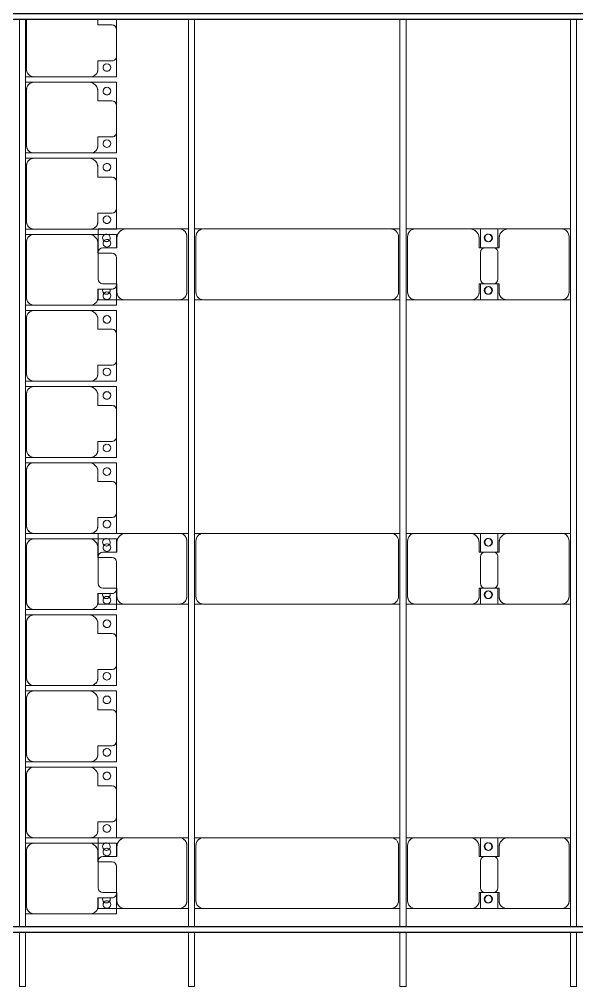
# Model space of a CAD drawing. Header units: millimetres. Extents: x -248177 to 167033, y 156986 to 268923.
# Drawn here: x -167462 to -163802, y 164005 to 170361 of the extents above; entities that cross this region are included whole.
import ezdxf

# ---------------------------------------------------------------- set-up
doc = ezdxf.new("R2010")
doc.units = ezdxf.units.MM
for name, color, linetype, lineweight in [('A-DETL-MBND', 5, 'Continuous', 9), ('A-GENM', 13, 'Continuous', 9), ('S-BEAM', 12, 'Continuous', 9)]:
    doc.layers.add(name, color=color, linetype=linetype, lineweight=lineweight)

# ---------------------------------------------------------------- blocks, each defined once
blk = doc.blocks.new('Dải phao đi lại kèm đỡ invester - DẢI PHAO ĐI LẠI-18009-BỐ TRÍ KHUNG KẾT CẤU BÈ PIN 02')
at = {"layer": 'A-DETL-MBND', "color": 8}
for p, q in [((63846.3, 1312.2), (63911.8, 1312.2)), ((63911.8, 1312.2), (63846.3, 1312.2)), ((63881.8, 1282.2), (63881.8, 1189.7)), ((64088.2, 1312.2), (63911.8, 1312.2)), ((64088.2, 1312.2), (64223.4, 1312.2)), ((64223.4, 1312.2), (64088.2, 1312.2)), ((64118.2, 1189.7), (64118.2, 1282.2)), ((64223.4, 1312.2), (64223.4, 1139.7)), ((64223.4, 1139.7), (64223.4, 1312.2)), ((64258.4, 1312.2), (64411.8, 1312.2)), ((64258.4, 1129.7), (64258.4, 1312.2)), ((64258.4, 1312.2), (64258.4, 1129.7)), ((64411.8, 1312.2), (64258.4, 1312.2)), ((64381.8, 1282.2), (64381.8, 1189.7)), ((64588.2, 1312.2), (64411.8, 1312.2)), ((64588.2, 1312.2), (64723.4, 1312.2)), ((64723.4, 1312.2), (64588.2, 1312.2)), ((64618.2, 1189.7), (64618.2, 1282.2)), ((64723.4, 1312.2), (64723.4, 1139.7)), ((64723.4, 1139.7), (64723.4, 1312.2)), ((64758.4, 1312.2), (64911.8, 1312.2)), ((64758.4, 1129.7), (64758.4, 1312.2)), ((64758.4, 1312.2), (64758.4, 1129.7)), ((64911.8, 1312.2), (64758.4, 1312.2)), ((64881.8, 1282.2), (64881.8, 1189.7)), ((65088.2, 1312.2), (64911.8, 1312.2)), ((65088.2, 1312.2), (65223.4, 1312.2)), ((65223.4, 1312.2), (65088.2, 1312.2)), ((65118.2, 1189.7), (65118.2, 1282.2)), ((65223.4, 1312.2), (65223.4, 1139.7)), ((65223.4, 1225), (65223.4, 1312.2)), ((65258.4, 1312.2), (65346.8, 1312.2)), ((65258.4, 1129.7), (65258.4, 1312.2)), ((65258.4, 1303), (65258.4, 1270.2)), ((65381.8, 1282.2), (65381.8, 1189.7)), ((65588.2, 1312.2), (65411.8, 1312.2)), ((65588.2, 1312.2), (65723.4, 1312.2)), ((65618.2, 1189.7), (65618.2, 1282.2)), ((65723.4, 1312.2), (65686.7, 1312.2)), ((65723.4, 1312.2), (65723.4, 1139.7)), ((65723.4, 1139.7), (65723.4, 1312.2)), ((65758.4, 1312.2), (65911.8, 1312.2)), ((65758.4, 1129.7), (65758.4, 1312.2)), ((65758.4, 1312.2), (65758.4, 1129.7)), ((65911.8, 1312.2), (65758.4, 1312.2)), ((65881.8, 1282.2), (65881.8, 1189.7)), ((66088.2, 1312.2), (65911.8, 1312.2)), ((66088.2, 1312.2), (66223.4, 1312.2)), ((66223.4, 1312.2), (66088.2, 1312.2)), ((66118.2, 1189.7), (66118.2, 1282.2)), ((66223.4, 1312.2), (66223.4, 1139.7)), ((66223.4, 1139.7), (66223.4, 1312.2)), ((66258.4, 1312.2), (66411.8, 1312.2)), ((66258.4, 1129.7), (66258.4, 1312.2)), ((66258.4, 1312.2), (66258.4, 1129.7)), ((66411.8, 1312.2), (66258.4, 1312.2)), ((66381.8, 1282.2), (66381.8, 1189.7)), ((66588.2, 1312.2), (66411.8, 1312.2)), ((66588.2, 1312.2), (66723.4, 1312.2)), ((66723.4, 1312.2), (66588.2, 1312.2)), ((66618.2, 1189.7), (66618.2, 1282.2)), ((66723.4, 1312.2), (66723.4, 1139.7)), ((66723.4, 1139.7), (66723.4, 1312.2)), ((66758.4, 1312.2), (66911.8, 1312.2)), ((66758.4, 1129.7), (66758.4, 1312.2)), ((66758.4, 1312.2), (66758.4, 1129.7)), ((66911.8, 1312.2), (66758.4, 1312.2)), ((66881.8, 1282.2), (66881.8, 1189.7)), ((67088.2, 1312.2), (66911.8, 1312.2)), ((67088.2, 1312.2), (67223.4, 1312.2)), ((67223.4, 1312.2), (67088.2, 1312.2)), ((67118.2, 1189.7), (67118.2, 1282.2)), ((67223.4, 1312.2), (67223.4, 1139.7)), ((67223.4, 1225), (67223.4, 1312.2)), ((67258.4, 1312.2), (67346.8, 1312.2)), ((67258.4, 1129.7), (67258.4, 1312.2)), ((67258.4, 1303), (67258.4, 1270.2)), ((67381.8, 1282.2), (67381.8, 1189.7)), ((67588.2, 1312.2), (67411.8, 1312.2)), ((67588.2, 1312.2), (67723.4, 1312.2)), ((67618.2, 1189.7), (67618.2, 1282.2)), ((67723.4, 1312.2), (67686.7, 1312.2)), ((67723.4, 1312.2), (67723.4, 1139.7)), ((67723.4, 1139.7), (67723.4, 1312.2)), ((67758.4, 1312.2), (67911.8, 1312.2)), ((67758.4, 1129.7), (67758.4, 1312.2)), ((67758.4, 1312.2), (67758.4, 1129.7)), ((67911.8, 1312.2), (67758.4, 1312.2)), ((67881.8, 1282.2), (67881.8, 1189.7)), ((68088.2, 1312.2), (67911.8, 1312.2)), ((68088.2, 1312.2), (68223.4, 1312.2)), ((68223.4, 1312.2), (68088.2, 1312.2)), ((68118.2, 1189.7), (68118.2, 1282.2)), ((68223.4, 1312.2), (68223.4, 1139.7)), ((68223.4, 1139.7), (68223.4, 1312.2)), ((68258.4, 1312.2), (68411.8, 1312.2)), ((68258.4, 1129.7), (68258.4, 1312.2)), ((68258.4, 1312.2), (68258.4, 1129.7)), ((68411.8, 1312.2), (68258.4, 1312.2)), ((68381.8, 1282.2), (68381.8, 1189.7)), ((68588.2, 1312.2), (68411.8, 1312.2)), ((68588.2, 1312.2), (68723.4, 1312.2)), ((68723.4, 1312.2), (68588.2, 1312.2)), ((68618.2, 1189.7), (68618.2, 1282.2)), ((68723.4, 1312.2), (68723.4, 1139.7)), ((68723.4, 1139.7), (68723.4, 1312.2)), ((68758.4, 1312.2), (68911.8, 1312.2)), ((68758.4, 1129.7), (68758.4, 1312.2)), ((68758.4, 1312.2), (68758.4, 1129.7)), ((68911.8, 1312.2), (68758.4, 1312.2)), ((68881.8, 1282.2), (68881.8, 1189.7)), ((69088.2, 1312.2), (68911.8, 1312.2)), ((69088.2, 1312.2), (69223.4, 1312.2)), ((69223.4, 1312.2), (69088.2, 1312.2)), ((69118.2, 1189.7), (69118.2, 1282.2)), ((69223.4, 1312.2), (69223.4, 1139.7)), ((69223.4, 1225), (69223.4, 1312.2)), ((69258.4, 1312.2), (69346.8, 1312.2)), ((69258.4, 1129.7), (69258.4, 1312.2)), ((69258.4, 1303), (69258.4, 1270.2)), ((69381.8, 1282.2), (69381.8, 1189.7)), ((69588.2, 1312.2), (69411.8, 1312.2)), ((69588.2, 1312.2), (69723.4, 1312.2)), ((69618.2, 1189.7), (69618.2, 1282.2)), ((69717.4, 1312.2), (69686.7, 1312.2)), ((69723.4, 1312.2), (69723.4, 1139.7)), ((69723.4, 1139.7), (69723.4, 1312.2)), ((65258.4, 1261.2), (65258.4, 1208.6)), ((67258.4, 1261.2), (67258.4, 1208.6)), ((69258.4, 1261.1), (69258.4, 1208.6)), ((63881.8, 1189.7), (63846.3, 1189.7)), ((64173.4, 1189.7), (64118.2, 1189.7)), ((64381.8, 1189.7), (64318.4, 1189.7)), ((64673.4, 1189.7), (64618.2, 1189.7)), ((64881.8, 1189.7), (64818.4, 1189.7)), ((65173.4, 1189.7), (65118.2, 1189.7)), ((65223.4, 1139.7), (65223.4, 1192.1)), ((65258.4, 1193.7), (65258.4, 1129.7)), ((65381.8, 1189.7), (65318.4, 1189.7)), ((65673.4, 1189.7), (65618.2, 1189.7)), ((65881.8, 1189.7), (65818.4, 1189.7)), ((66173.4, 1189.7), (66118.2, 1189.7)), ((66381.8, 1189.7), (66318.4, 1189.7)), ((66673.4, 1189.7), (66618.2, 1189.7)), ((66881.8, 1189.7), (66818.4, 1189.7)), ((67173.4, 1189.7), (67118.2, 1189.7)), ((67223.4, 1139.7), (67223.4, 1192.1)), ((67258.4, 1193.7), (67258.4, 1129.7)), ((67381.8, 1189.7), (67318.4, 1189.7)), ((67673.4, 1189.7), (67618.2, 1189.7)), ((67881.8, 1189.7), (67818.4, 1189.7)), ((68173.4, 1189.7), (68118.2, 1189.7)), ((68381.8, 1189.7), (68318.4, 1189.7)), ((68673.4, 1189.7), (68618.2, 1189.7)), ((68881.8, 1189.7), (68818.4, 1189.7)), ((69173.4, 1189.7), (69118.2, 1189.7)), ((69223.4, 1139.7), (69223.4, 1192.1)), ((69258.4, 1193.7), (69258.4, 1129.7)), ((69381.8, 1189.7), (69318.4, 1189.7)), ((69673.4, 1189.7), (69618.2, 1189.7)), ((64223.4, 769.7), (64223.4, 1139.7)), ((64258.4, 1129.7), (64258.4, 769.7)), ((64723.4, 769.7), (64723.4, 1139.7)), ((64758.4, 1129.7), (64758.4, 769.7)), ((65223.4, 769.7), (65223.4, 1139.7)), ((65258.4, 1129.7), (65258.4, 769.7)), ((65723.4, 769.7), (65723.4, 1139.7)), ((65758.4, 1129.7), (65758.4, 769.7)), ((66223.4, 769.7), (66223.4, 1139.7)), ((66258.4, 1129.7), (66258.4, 769.7)), ((66723.4, 769.7), (66723.4, 1139.7)), ((66758.4, 1129.7), (66758.4, 769.7)), ((67223.4, 769.7), (67223.4, 1139.7)), ((67258.4, 1129.7), (67258.4, 769.7)), ((67723.4, 769.7), (67723.4, 1139.7)), ((67758.4, 1129.7), (67758.4, 769.7)), ((68223.4, 769.7), (68223.4, 1139.7)), ((68258.4, 1129.7), (68258.4, 769.7)), ((68723.4, 769.7), (68723.4, 1139.7)), ((68758.4, 1129.7), (68758.4, 769.7)), ((69223.4, 769.7), (69223.4, 1139.7)), ((69258.4, 1129.7), (69258.4, 769.7)), ((69723.4, 769.7), (69723.4, 1139.7)), ((64223.4, 769.7), (64223.4, 713.2)), ((64223.4, 769.7), (64223.4, 713.2)), ((64258.4, 713.2), (64258.4, 769.7)), ((64258.4, 713.2), (64258.4, 769.7)), ((64723.4, 769.7), (64723.4, 713.2)), ((64723.4, 769.7), (64723.4, 713.2)), ((64758.4, 713.2), (64758.4, 769.7)), ((64758.4, 713.2), (64758.4, 769.7)), ((65223.4, 769.7), (65223.4, 713.2)), ((65223.4, 769.7), (65223.4, 713.2)), ((65258.4, 713.2), (65258.4, 769.7)), ((65258.4, 713.2), (65258.4, 769.7)), ((65723.4, 769.7), (65723.4, 713.2)), ((65723.4, 769.7), (65723.4, 713.2)), ((65758.4, 713.2), (65758.4, 769.7)), ((65758.4, 713.2), (65758.4, 769.7)), ((66223.4, 769.7), (66223.4, 713.2)), ((66223.4, 769.7), (66223.4, 713.2)), ((66258.4, 713.2), (66258.4, 769.7)), ((66258.4, 713.2), (66258.4, 769.7)), ((66723.4, 769.7), (66723.4, 713.2)), ((66723.4, 769.7), (66723.4, 713.2)), ((66758.4, 713.2), (66758.4, 769.7)), ((66758.4, 713.2), (66758.4, 769.7)), ((67223.4, 769.7), (67223.4, 713.2)), ((67223.4, 769.7), (67223.4, 713.2)), ((67258.4, 713.2), (67258.4, 769.7)), ((67258.4, 713.2), (67258.4, 769.7)), ((67723.4, 769.7), (67723.4, 713.2)), ((67723.4, 769.7), (67723.4, 713.2)), ((67758.4, 713.2), (67758.4, 769.7)), ((67758.4, 713.2), (67758.4, 769.7)), ((68223.4, 769.7), (68223.4, 713.2)), ((68223.4, 769.7), (68223.4, 713.2)), ((68258.4, 713.2), (68258.4, 769.7)), ((68258.4, 713.2), (68258.4, 769.7)), ((68723.4, 769.7), (68723.4, 713.2)), ((68723.4, 769.7), (68723.4, 713.2)), ((68758.4, 713.2), (68758.4, 769.7)), ((68758.4, 713.2), (68758.4, 769.7)), ((69223.4, 769.7), (69223.4, 713.2)), ((69223.4, 769.7), (69223.4, 713.2)), ((69258.4, 713.2), (69258.4, 769.7)), ((69258.4, 713.2), (69258.4, 769.7)), ((69723.4, 769.7), (69723.4, 713.2)), ((69723.4, 769.7), (69723.4, 713.2)), ((63846.3, 719.7), (64173.4, 719.7)), ((64308.4, 719.7), (64673.4, 719.7)), ((64808.4, 719.7), (65173.4, 719.7)), ((65308.4, 719.7), (65673.4, 719.7)), ((65808.4, 719.7), (66173.4, 719.7)), ((66308.4, 719.7), (66673.4, 719.7)), ((66808.4, 719.7), (67173.4, 719.7)), ((67308.4, 719.7), (67673.4, 719.7)), ((67808.4, 719.7), (68173.4, 719.7)), ((68308.4, 719.7), (68673.4, 719.7)), ((68808.4, 719.7), (69173.4, 719.7)), ((69308.4, 719.7), (69673.4, 719.7))]:
    blk.add_line(p, q, dxfattribs=at)
for centre, radius, start, end in [((63911.8, 1282.2), 30, 90, 180), ((63911.8, 1282.2), 30, 105, 165), ((63911.8, 1282.2), 30, 135, 165), ((63911.8, 1282.2), 30, 135, 165), ((64088.2, 1282.2), 30, 360, 90), ((64088.2, 1282.2), 30, 60, 75), ((64088.2, 1282.2), 30, 15, 75), ((64088.2, 1282.2), 30, 60, 75), ((64088.2, 1282.2), 30, 15, 30), ((64088.2, 1282.2), 30, 15, 30), ((64161.8, 1248.6), 25, 90, 270), ((64161.8, 1248.6), 25, 90, 180), ((64161.8, 1248.6), 25, 270, 90), ((64161.8, 1248.6), 25, 270, 90), ((64316.8, 1248.6), 25, 90, 270), ((64316.8, 1248.6), 25, 90, 255), ((64316.8, 1248.6), 25, 270, 90), ((64316.8, 1248.6), 25, 300, 90), ((64411.8, 1282.2), 30, 90, 180), ((64411.8, 1282.2), 30, 105, 165), ((64411.8, 1282.2), 30, 135, 165), ((64411.8, 1282.2), 30, 135, 165), ((64588.2, 1282.2), 30, 360, 90), ((64588.2, 1282.2), 30, 60, 75), ((64588.2, 1282.2), 30, 15, 75), ((64588.2, 1282.2), 30, 60, 75), ((64588.2, 1282.2), 30, 15, 30), ((64588.2, 1282.2), 30, 15, 30), ((64661.8, 1248.6), 25, 90, 270), ((64661.8, 1248.6), 25, 90, 180), ((64661.8, 1248.6), 25, 270, 90), ((64661.8, 1248.6), 25, 270, 90), ((64816.8, 1248.6), 25, 90, 270), ((64816.8, 1248.6), 25, 90, 255), ((64816.8, 1248.6), 25, 270, 90), ((64816.8, 1248.6), 25, 300, 90), ((64911.8, 1282.2), 30, 90, 180), ((64911.8, 1282.2), 30, 105, 165), ((64911.8, 1282.2), 30, 135, 165), ((64911.8, 1282.2), 30, 135, 165), ((65088.2, 1282.2), 30, 0, 90), ((65088.2, 1282.2), 30, 60, 75), ((65088.2, 1282.2), 30, 15, 75), ((65088.2, 1282.2), 30, 60, 75), ((65088.2, 1282.2), 30, 15, 30), ((65088.2, 1282.2), 30, 15, 30), ((65161.8, 1248.6), 25, 90, 270), ((65161.8, 1248.6), 25, 90, 180), ((65161.8, 1248.6), 25, 270, 90), ((65161.8, 1248.6), 25, 270, 90), ((65316.8, 1248.6), 25, 90, 270), ((65316.8, 1248.6), 25, 270, 90), ((65411.8, 1282.2), 30, 90, 180), ((65588.2, 1282.2), 30, 0, 90), ((65588.2, 1282.2), 30, 15, 75), ((65661.8, 1248.6), 25, 90, 270), ((65661.8, 1248.6), 25, 270, 90), ((65816.8, 1248.6), 25, 90, 270), ((65816.8, 1248.6), 25, 90, 255), ((65816.8, 1248.6), 25, 270, 90), ((65816.8, 1248.6), 25, 300, 90), ((65911.8, 1282.2), 30, 90, 180), ((65911.8, 1282.2), 30, 105, 165), ((65911.8, 1282.2), 30, 135, 165), ((65911.8, 1282.2), 30, 135, 165), ((66088.2, 1282.2), 30, 0, 90), ((66088.2, 1282.2), 30, 60, 75), ((66088.2, 1282.2), 30, 15, 75), ((66088.2, 1282.2), 30, 60, 75), ((66088.2, 1282.2), 30, 15, 30), ((66088.2, 1282.2), 30, 15, 30), ((66161.8, 1248.6), 25, 90, 270), ((66161.8, 1248.6), 25, 90, 180), ((66161.8, 1248.6), 25, 270, 90), ((66161.8, 1248.6), 25, 270, 90), ((66316.8, 1248.6), 25, 90, 270), ((66316.8, 1248.6), 25, 90, 255), ((66316.8, 1248.6), 25, 270, 90), ((66316.8, 1248.6), 25, 300, 90), ((66411.8, 1282.2), 30, 90, 180), ((66411.8, 1282.2), 30, 105, 165), ((66411.8, 1282.2), 30, 135, 165), ((66411.8, 1282.2), 30, 135, 165), ((66588.2, 1282.2), 30, 360, 90), ((66588.2, 1282.2), 30, 60, 75), ((66588.2, 1282.2), 30, 15, 75), ((66588.2, 1282.2), 30, 60, 75), ((66588.2, 1282.2), 30, 15, 30), ((66588.2, 1282.2), 30, 15, 30), ((66661.8, 1248.6), 25, 90, 270), ((66661.8, 1248.6), 25, 90, 180), ((66661.8, 1248.6), 25, 270, 90), ((66661.8, 1248.6), 25, 270, 90), ((66816.8, 1248.6), 25, 90, 270), ((66816.8, 1248.6), 25, 90, 255), ((66816.8, 1248.6), 25, 270, 90), ((66816.8, 1248.6), 25, 300, 90), ((66911.8, 1282.2), 30, 90, 180), ((66911.8, 1282.2), 30, 105, 165), ((66911.8, 1282.2), 30, 135, 165), ((66911.8, 1282.2), 30, 135, 165), ((67088.2, 1282.2), 30, 0, 90), ((67088.2, 1282.2), 30, 60, 75), ((67088.2, 1282.2), 30, 15, 75), ((67088.2, 1282.2), 30, 60, 75), ((67088.2, 1282.2), 30, 15, 30), ((67088.2, 1282.2), 30, 15, 30), ((67161.8, 1248.6), 25, 90, 270), ((67161.8, 1248.6), 25, 90, 180), ((67161.8, 1248.6), 25, 270, 90), ((67161.8, 1248.6), 25, 270, 90), ((67316.8, 1248.6), 25, 90, 270), ((67316.8, 1248.6), 25, 270, 90), ((67411.8, 1282.2), 30, 90, 180), ((67588.2, 1282.2), 30, 360, 90), ((67588.2, 1282.2), 30, 15, 75), ((67661.8, 1248.6), 25, 90, 270), ((67661.8, 1248.6), 25, 270, 90), ((67816.8, 1248.6), 25, 90, 270), ((67816.8, 1248.6), 25, 90, 255), ((67816.8, 1248.6), 25, 270, 90), ((67816.8, 1248.6), 25, 300, 90), ((67911.8, 1282.2), 30, 90, 180), ((67911.8, 1282.2), 30, 105, 165), ((67911.8, 1282.2), 30, 135, 165), ((67911.8, 1282.2), 30, 135, 165), ((68088.2, 1282.2), 30, 0, 90), ((68088.2, 1282.2), 30, 60, 75), ((68088.2, 1282.2), 30, 15, 75), ((68088.2, 1282.2), 30, 60, 75), ((68088.2, 1282.2), 30, 15, 30), ((68088.2, 1282.2), 30, 15, 30), ((68161.8, 1248.6), 25, 90, 270), ((68161.8, 1248.6), 25, 90, 180), ((68161.8, 1248.6), 25, 270, 90), ((68161.8, 1248.6), 25, 270, 90), ((68316.8, 1248.6), 25, 90, 270), ((68316.8, 1248.6), 25, 90, 255), ((68316.8, 1248.6), 25, 270, 90), ((68316.8, 1248.6), 25, 300, 90), ((68411.8, 1282.2), 30, 90, 180), ((68411.8, 1282.2), 30, 105, 165), ((68411.8, 1282.2), 30, 135, 165), ((68411.8, 1282.2), 30, 135, 165), ((68588.2, 1282.2), 30, 0, 90), ((68588.2, 1282.2), 30, 60, 75), ((68588.2, 1282.2), 30, 15, 75), ((68588.2, 1282.2), 30, 60, 75), ((68588.2, 1282.2), 30, 15, 30), ((68588.2, 1282.2), 30, 15, 30), ((68661.8, 1248.6), 25, 90, 270), ((68661.8, 1248.6), 25, 90, 180), ((68661.8, 1248.6), 25, 270, 90), ((68661.8, 1248.6), 25, 270, 90), ((68816.8, 1248.6), 25, 90, 149.9519), ((68816.8, 1248.6), 25, 90, 149.9519), ((68816.8, 1248.6), 25, 30.04644, 90), ((68816.8, 1248.6), 25, 30.04644, 90), ((68911.8, 1282.2), 30, 90, 180), ((68911.8, 1282.2), 30, 105, 165), ((68911.8, 1282.2), 30, 135, 165), ((68911.8, 1282.2), 30, 135, 165), ((69088.2, 1282.2), 30, 360, 90), ((69088.2, 1282.2), 30, 60, 75), ((69088.2, 1282.2), 30, 15, 75), ((69088.2, 1282.2), 30, 60, 75), ((69088.2, 1282.2), 30, 15, 30), ((69088.2, 1282.2), 30, 15, 30), ((69161.8, 1248.6), 25, 90, 149.96513), ((69161.8, 1248.6), 25, 90, 149.96513), ((69161.8, 1248.6), 25, 30.03321, 90), ((69161.8, 1248.6), 25, 30.03321, 90), ((69316.8, 1248.6), 25, 90, 149.97108), ((69316.8, 1248.6), 25, 30.02726, 90), ((69411.8, 1282.2), 30, 90, 180), ((69588.2, 1282.2), 30, 360, 90), ((69588.2, 1282.2), 30, 15, 75), ((69661.8, 1248.6), 25, 90, 149.98431), ((69661.8, 1248.6), 25, 30.01403, 90), ((64161.8, 1248.6), 25, 195, 255), ((64316.8, 1248.6), 25, 270, 285), ((64661.8, 1248.6), 25, 195, 255), ((64816.8, 1248.6), 25, 270, 285), ((65161.8, 1248.6), 25, 195, 255), ((65316.8, 1248.6), 25, 149.81765, 255), ((65316.8, 1248.6), 25, 270, 285), ((65316.8, 1248.6), 25, 300, 315), ((65661.8, 1248.6), 25, 135, 180), ((65661.8, 1248.6), 25, 195, 255), ((65661.8, 1248.6), 25, 270, 285), ((65816.8, 1248.6), 25, 270, 285), ((66161.8, 1248.6), 25, 195, 255), ((66316.8, 1248.6), 25, 270, 285), ((66661.8, 1248.6), 25, 195, 255), ((66816.8, 1248.6), 25, 270, 285), ((67161.8, 1248.6), 25, 195, 255), ((67316.8, 1248.6), 25, 149.89436, 255), ((67316.8, 1248.6), 25, 270, 285), ((67316.8, 1248.6), 25, 300, 315), ((67661.8, 1248.6), 25, 135, 180), ((67661.8, 1248.6), 25, 195, 255), ((67661.8, 1248.6), 25, 270, 285), ((67816.8, 1248.6), 25, 270, 285), ((68161.8, 1248.6), 25, 195, 255), ((68316.8, 1248.6), 25, 270, 285), ((68661.8, 1248.6), 25, 195, 255), ((68816.8, 1248.6), 25, 150, 270), ((68816.8, 1248.6), 25, 150, 255), ((68816.8, 1248.6), 25, 270, 30), ((68816.8, 1248.6), 25, 270, 285), ((68816.8, 1248.6), 25, 300, 30), ((69161.8, 1248.6), 25, 150, 270), ((69161.8, 1248.6), 25, 150, 180), ((69161.8, 1248.6), 25, 195, 255), ((69161.8, 1248.6), 25, 270, 30), ((69161.8, 1248.6), 25, 270, 30), ((69316.8, 1248.6), 25, 150, 270), ((69316.8, 1248.6), 25, 150, 255), ((69316.8, 1248.6), 25, 270, 30), ((69316.8, 1248.6), 25, 270, 285), ((69316.8, 1248.6), 25, 300, 315), ((69661.8, 1248.6), 25, 150, 270), ((69661.8, 1248.6), 25, 150, 180), ((69661.8, 1248.6), 25, 195, 255), ((69661.8, 1248.6), 25, 135, 149.98431), ((69661.8, 1248.6), 25, 270, 30), ((69661.8, 1248.6), 25, 270, 285), ((64173.4, 1139.7), 50, 0, 90), ((64173.4, 1139.7), 50, 15, 90), ((64318.4, 1129.7), 60, 90, 180), ((64318.4, 1129.7), 60, 90, 150), ((64673.4, 1139.7), 50, 360, 90), ((64673.4, 1139.7), 50, 15, 90), ((64818.4, 1129.7), 60, 90, 180), ((64818.4, 1129.7), 60, 90, 150), ((65173.4, 1139.7), 50, 360, 90), ((65173.4, 1139.7), 50, 15, 90), ((65318.4, 1129.7), 60, 90, 180), ((65318.4, 1129.7), 60, 90, 150), ((65673.4, 1139.7), 50, 360, 90), ((65673.4, 1139.7), 50, 15, 90), ((65818.4, 1129.7), 60, 90, 180), ((65818.4, 1129.7), 60, 90, 150), ((66173.4, 1139.7), 50, 0, 90), ((66173.4, 1139.7), 50, 15, 90), ((66318.4, 1129.7), 60, 90, 180), ((66318.4, 1129.7), 60, 90, 150), ((66673.4, 1139.7), 50, 0, 90), ((66673.4, 1139.7), 50, 15, 90), ((66818.4, 1129.7), 60, 90, 180), ((66818.4, 1129.7), 60, 90, 150), ((67173.4, 1139.7), 50, 0, 90), ((67173.4, 1139.7), 50, 15, 90), ((67318.4, 1129.7), 60, 90, 180), ((67318.4, 1129.7), 60, 90, 150), ((67673.4, 1139.7), 50, 0, 90), ((67673.4, 1139.7), 50, 15, 90), ((67818.4, 1129.7), 60, 90, 180), ((67818.4, 1129.7), 60, 90, 150), ((68173.4, 1139.7), 50, 0, 90), ((68173.4, 1139.7), 50, 15, 90), ((68318.4, 1129.7), 60, 90, 180), ((68318.4, 1129.7), 60, 90, 150), ((68673.4, 1139.7), 50, 0, 90), ((68673.4, 1139.7), 50, 15, 90), ((68818.4, 1129.7), 60, 90, 180), ((68818.4, 1129.7), 60, 90, 150), ((69173.4, 1139.7), 50, 0, 90), ((69173.4, 1139.7), 50, 15, 90), ((69318.4, 1129.7), 60, 90, 180), ((69318.4, 1129.7), 60, 90, 150), ((69673.4, 1139.7), 50, 0, 90), ((69673.4, 1139.7), 50, 15, 90), ((64173.4, 769.7), 50, 270, 360), ((64308.4, 769.7), 50, 180, 270), ((64673.4, 769.7), 50, 270, 360), ((64808.4, 769.7), 50, 180, 270), ((65173.4, 769.7), 50, 270, 0), ((65308.4, 769.7), 50, 180, 270), ((65673.4, 769.7), 50, 270, 0), ((65808.4, 769.7), 50, 180, 270), ((66173.4, 769.7), 50, 270, 360), ((66308.4, 769.7), 50, 180, 270), ((66673.4, 769.7), 50, 270, 0), ((66808.4, 769.7), 50, 180, 270), ((67173.4, 769.7), 50, 270, 0), ((67308.4, 769.7), 50, 180, 270), ((67673.4, 769.7), 50, 270, 360), ((67808.4, 769.7), 50, 180, 270), ((68173.4, 769.7), 50, 270, 360), ((68308.4, 769.7), 50, 180, 270), ((68673.4, 769.7), 50, 270, 0), ((68808.4, 769.7), 50, 180, 270), ((69173.4, 769.7), 50, 270, 360), ((69308.4, 769.7), 50, 180, 270), ((69673.4, 769.7), 50, 270, 360), ((64173.4, 769.7), 50, 270, 345), ((64308.4, 769.7), 50, 195, 270), ((64673.4, 769.7), 50, 270, 345), ((64808.4, 769.7), 50, 195, 270), ((65173.4, 769.7), 50, 270, 345), ((65308.4, 769.7), 50, 195, 270), ((65673.4, 769.7), 50, 270, 345), ((65808.4, 769.7), 50, 195, 270), ((66173.4, 769.7), 50, 270, 345), ((66308.4, 769.7), 50, 195, 270), ((66673.4, 769.7), 50, 270, 345), ((66808.4, 769.7), 50, 195, 270), ((67173.4, 769.7), 50, 270, 345), ((67308.4, 769.7), 50, 195, 270), ((67673.4, 769.7), 50, 270, 345), ((67808.4, 769.7), 50, 195, 270), ((68173.4, 769.7), 50, 270, 345), ((68308.4, 769.7), 50, 195, 270), ((68673.4, 769.7), 50, 270, 345), ((68808.4, 769.7), 50, 195, 270), ((69173.4, 769.7), 50, 270, 345), ((69308.4, 769.7), 50, 195, 270), ((69673.4, 769.7), 50, 270, 345)]:
    blk.add_arc(centre, radius, start, end, dxfattribs=at)
blk = doc.blocks.new('Dầm C52 - Dầm C52-24593-BỐ TRÍ KHUNG KẾT CẤU BÈ PIN 02')
at = {"layer": 'S-BEAM', "color": 1}
for p, q in [((-48593.5, -20), (-48593.5, 20)), ((-48593.5, 20), (-48238.2, 20)), ((-48198.2, 20), (-42238.2, 20)), ((-48238.2, -20), (-48593.5, -20)), ((-42238.2, -20), (-48198.2, -20))]:
    blk.add_line(p, q, dxfattribs=at)
blk = doc.blocks.new('Dai phao do pin - DẢI PHAO ĐỠ PIN-V143-BỐ TRÍ KHUNG KẾT CẤU BÈ PIN 02')
at = {"layer": 'A-DETL-MBND', "color": 8}
for p, q in [((-1312.2, 241.6), (-1129.7, 241.6)), ((-1312.2, 88.2), (-1312.2, 241.6)), ((-1230, 241.6), (-1312.2, 241.6)), ((-1312.2, 234.7), (-1312.2, 204.7)), ((-1129.7, 241.6), (-1192.1, 241.6)), ((-779.7, 241.6), (-1129.7, 241.6)), ((-779.7, 241.6), (-720.3, 241.6)), ((-779.7, 241.6), (-720.3, 241.6)), ((-729.7, -173.4), (-729.7, 191.6)), ((-680.3, 241.6), (-627.8, 241.6)), ((-680.3, 241.6), (-627.8, 241.6)), ((-670.3, 191.6), (-670.3, -173.4)), ((610.3, 241.6), (-620.3, 241.6)), ((610.3, 241.6), (669.7, 241.6)), ((610.3, 241.6), (669.7, 241.6)), ((660.3, -173.4), (660.3, 191.6)), ((709.7, 241.6), (769.7, 241.6)), ((709.7, 241.6), (769.7, 241.6)), ((719.7, 191.6), (719.7, -173.4)), ((1129.7, 241.6), (769.7, 241.6)), ((1129.7, 241.6), (1312.2, 241.6)), ((1312.2, 241.6), (1129.7, 241.6)), ((1197.8, 241.6), (1380.3, 241.6)), ((1197.8, 116.2), (1197.8, 241.6)), ((1380.3, 241.6), (1197.8, 241.6)), ((1312.2, 241.6), (1312.2, 116.2)), ((1730.3, 241.6), (1380.3, 241.6)), ((1730.3, 241.6), (1789.7, 241.6)), ((1730.3, 241.6), (1789.7, 241.6)), ((1780.3, -173.4), (1780.3, 191.6)), ((-1189.7, 181.6), (-1189.7, 118.2)), ((1189.7, 118.2), (1189.7, 181.6)), ((1320.3, 181.6), (1320.3, 118.2)), ((-1312.2, 88.2), (-1312.2, -88.2)), ((-1189.7, 118.2), (-1282.2, 118.2)), ((1282.2, 118.2), (1189.7, 118.2)), ((1197.8, 88.2), (1197.8, -88.2)), ((1320.3, 118.2), (1227.8, 118.2)), ((1312.2, -88.2), (1312.2, 88.2)), ((-1282.2, -118.2), (-1189.7, -118.2)), ((-1189.7, -118.2), (-1189.7, -173.4)), ((1189.7, -173.4), (1189.7, -118.2)), ((1189.7, -118.2), (1282.2, -118.2)), ((1197.8, -223.4), (1197.8, -116.2)), ((1227.8, -118.2), (1320.3, -118.2)), ((1312.2, -116.2), (1312.2, -223.4)), ((1320.3, -118.2), (1320.3, -173.4)), ((-1312.2, -223.4), (-1312.2, -153.2)), ((-1139.7, -223.4), (-1312.2, -223.4)), ((-1294.1, -223.4), (-1271, -223.4)), ((-1252.8, -223.4), (-1213.5, -223.4)), ((-1194.1, -223.4), (-1139.7, -223.4)), ((-1139.7, -223.4), (-779.7, -223.4)), ((-720.3, -223.4), (-779.7, -223.4)), ((-720.3, -223.4), (-779.7, -223.4)), ((-627.8, -223.4), (-680.3, -223.4)), ((-627.8, -223.4), (-680.3, -223.4)), ((-620.3, -223.4), (610.3, -223.4)), ((669.7, -223.4), (610.3, -223.4)), ((669.7, -223.4), (610.3, -223.4)), ((769.7, -223.4), (709.7, -223.4)), ((769.7, -223.4), (709.7, -223.4)), ((769.7, -223.4), (1139.7, -223.4)), ((1312.2, -223.4), (1139.7, -223.4)), ((1139.7, -223.4), (1312.2, -223.4)), ((1370.3, -223.4), (1197.8, -223.4)), ((1197.8, -223.4), (1370.3, -223.4)), ((1370.3, -223.4), (1730.3, -223.4)), ((1789.7, -223.4), (1730.3, -223.4)), ((1789.7, -223.4), (1730.3, -223.4))]:
    blk.add_line(p, q, dxfattribs=at)
for centre, radius, start, end in [((-1258.6, 183.2), 25, 0, 180), ((-1258.6, 183.2), 25, 90, 120), ((-1129.7, 181.6), 60, 90, 180), ((-1129.7, 181.6), 60, 120, 180), ((-779.7, 191.6), 50, 360, 90), ((-779.7, 191.6), 50, 360, 75), ((-620.3, 191.6), 50, 90, 180), ((-620.3, 191.6), 50, 150, 180), ((-620.3, 191.6), 50, 105, 135), ((610.3, 191.6), 50, 360, 90), ((610.3, 191.6), 50, 59.65847, 90), ((610.3, 191.6), 50, 15, 30), ((769.7, 191.6), 50, 90, 180), ((769.7, 191.6), 50, 105, 180), ((1129.7, 181.6), 60, 360, 90), ((1129.7, 181.6), 60, 360, 60), ((1248.6, 183.2), 25, 360, 180), ((1248.6, 183.2), 25, 360, 165), ((1251.4, 183.2), 25, 0, 180), ((1251.4, 183.2), 25, 90, 180), ((1251.4, 183.2), 25, 15, 75), ((1380.3, 181.6), 60, 90, 180), ((1380.3, 181.6), 60, 120, 180), ((1730.3, 191.6), 50, 360, 90), ((1730.3, 191.6), 50, 360, 75), ((-1258.6, 183.2), 25, 180, 0), ((-1258.6, 183.2), 25, 210, 300), ((-1258.6, 183.2), 25, 330, 360), ((1248.6, 183.2), 25, 180, 0), ((1251.4, 183.2), 25, 180, 360), ((1251.4, 183.2), 25, 180, 300), ((1248.6, 183.2), 25, 210, 360), ((1251.4, 183.2), 25, 330, 345), ((-1282.2, 88.2), 30, 90, 180), ((-1282.2, 88.2), 30, 105, 165), ((1227.8, 88.2), 30, 90, 180), ((1282.2, 88.2), 30, 360, 90), ((-1282.2, -88.2), 30, 180, 270), ((1227.8, -88.2), 30, 180, 270), ((1282.2, -88.2), 30, 270, 360), ((-1258.6, -161.8), 25, 165, 180), ((-1258.6, -161.8), 25, 180, 0), ((-1258.6, -161.8), 25, 195, 270), ((-1258.6, -161.8), 25, 285, 0), ((-1258.6, -161.8), 25, 0, 15), ((-1139.7, -173.4), 50, 180, 270), ((-1139.7, -173.4), 50, 180, 255), ((-779.7, -173.4), 50, 270, 360), ((-779.7, -173.4), 50, 285, 360), ((-620.3, -173.4), 50, 180, 270), ((-620.3, -173.4), 50, 180, 210), ((610.3, -173.4), 50, 270, 360), ((610.3, -173.4), 50, 330, 360), ((769.7, -173.4), 50, 180, 270), ((769.7, -173.4), 50, 180, 255), ((1139.7, -173.4), 50, 270, 360), ((1139.7, -173.4), 50, 285, 360), ((1248.6, -161.8), 25, 0, 180), ((1248.6, -161.8), 25, 180, 0), ((1248.6, -161.8), 25, 105, 165), ((1248.6, -161.8), 25, 195, 360), ((1251.4, -161.8), 25, 0, 180), ((1251.4, -161.8), 25, 105, 180), ((1251.4, -161.8), 25, 180, 0), ((1251.4, -161.8), 25, 180, 270), ((1248.6, -161.8), 25, 360, 75), ((1251.4, -161.8), 25, 15, 75), ((1251.4, -161.8), 25, 285, 345), ((1370.3, -173.4), 50, 180, 270), ((1370.3, -173.4), 50, 180, 255), ((1730.3, -173.4), 50, 270, 360), ((1730.3, -173.4), 50, 285, 360), ((-620.3, -173.4), 50, 240, 255), ((610.3, -173.4), 50, 285, 300)]:
    blk.add_arc(centre, radius, start, end, dxfattribs=at)
blk = doc.blocks.new('Dai phao do pin - DẢI PHAO ĐỠ PIN-V144-BỐ TRÍ KHUNG KẾT CẤU BÈ PIN 02')
at = {"layer": 'A-DETL-MBND', "color": 8}
for p, q in [((-1312.2, 241.6), (-1129.7, 241.6)), ((-1312.2, 88.2), (-1312.2, 241.6)), ((-1312.2, 241.6), (-1312.2, 204.7)), ((-1230, 241.6), (-1312.2, 241.6)), ((-1129.7, 241.6), (-1192.1, 241.6)), ((-779.7, 241.6), (-1129.7, 241.6)), ((-779.7, 241.6), (-720.3, 241.6)), ((-779.7, 241.6), (-720.3, 241.6)), ((-729.7, -173.4), (-729.7, 191.6)), ((-680.3, 241.6), (-627.8, 241.6)), ((-680.3, 241.6), (-627.8, 241.6)), ((-670.3, 191.6), (-670.3, -173.4)), ((610.3, 241.6), (-620.3, 241.6)), ((610.3, 241.6), (669.7, 241.6)), ((610.3, 241.6), (669.7, 241.6)), ((660.3, -173.4), (660.3, 191.6)), ((709.7, 241.6), (769.7, 241.6)), ((709.7, 241.6), (769.7, 241.6)), ((719.7, 191.6), (719.7, -173.4)), ((1129.7, 241.6), (769.7, 241.6)), ((1129.7, 241.6), (1312.2, 241.6)), ((1312.2, 241.6), (1129.7, 241.6)), ((1197.8, 241.6), (1380.3, 241.6)), ((1197.8, 116.2), (1197.8, 241.6)), ((1380.3, 241.6), (1197.8, 241.6)), ((1312.2, 241.6), (1312.2, 116.2)), ((1730.3, 241.6), (1380.3, 241.6)), ((1730.3, 241.6), (1789.7, 241.6)), ((1730.3, 241.6), (1789.7, 241.6)), ((1780.3, -173.4), (1780.3, 191.6)), ((-1189.7, 181.6), (-1189.7, 118.2)), ((1189.7, 118.2), (1189.7, 181.6)), ((1320.3, 181.6), (1320.3, 118.2)), ((-1312.2, 88.2), (-1312.2, -88.2)), ((-1189.7, 118.2), (-1282.2, 118.2)), ((1282.2, 118.2), (1189.7, 118.2)), ((1197.8, 88.2), (1197.8, -88.2)), ((1320.3, 118.2), (1227.8, 118.2)), ((1312.2, -88.2), (1312.2, 88.2)), ((-1282.2, -118.2), (-1189.7, -118.2)), ((-1189.7, -118.2), (-1189.7, -173.4)), ((1189.7, -173.4), (1189.7, -118.2)), ((1189.7, -118.2), (1282.2, -118.2)), ((1197.8, -223.4), (1197.8, -116.2)), ((1227.8, -118.2), (1320.3, -118.2)), ((1312.2, -116.2), (1312.2, -223.4)), ((1320.3, -118.2), (1320.3, -173.4)), ((-1312.2, -223.4), (-1312.2, -153.2)), ((-1139.7, -223.4), (-1312.2, -223.4)), ((-1294.1, -223.4), (-1271, -223.4)), ((-1242.3, -223.4), (-1213.5, -223.4)), ((-1194.1, -223.4), (-1139.7, -223.4)), ((-1139.7, -223.4), (-779.7, -223.4)), ((-720.3, -223.4), (-779.7, -223.4)), ((-720.3, -223.4), (-779.7, -223.4)), ((-627.8, -223.4), (-680.3, -223.4)), ((-627.8, -223.4), (-680.3, -223.4)), ((-620.3, -223.4), (610.3, -223.4)), ((669.7, -223.4), (610.3, -223.4)), ((669.7, -223.4), (610.3, -223.4)), ((769.7, -223.4), (709.7, -223.4)), ((769.7, -223.4), (709.7, -223.4)), ((769.7, -223.4), (1139.7, -223.4)), ((1312.2, -223.4), (1139.7, -223.4)), ((1139.7, -223.4), (1312.2, -223.4)), ((1370.3, -223.4), (1197.8, -223.4)), ((1197.8, -223.4), (1370.3, -223.4)), ((1370.3, -223.4), (1730.3, -223.4)), ((1789.7, -223.4), (1730.3, -223.4)), ((1789.7, -223.4), (1730.3, -223.4))]:
    blk.add_line(p, q, dxfattribs=at)
for centre, radius, start, end in [((-1258.6, 183.2), 25, 0, 180), ((-1258.6, 183.2), 25, 90, 120), ((-1129.7, 181.6), 60, 90, 180), ((-1129.7, 181.6), 60, 120, 180), ((-779.7, 191.6), 50, 360, 90), ((-779.7, 191.6), 50, 360, 75), ((-620.3, 191.6), 50, 90, 180), ((-620.3, 191.6), 50, 150, 180), ((-620.3, 191.6), 50, 105, 135), ((610.3, 191.6), 50, 360, 90), ((610.3, 191.6), 50, 60, 90), ((610.3, 191.6), 50, 15, 30), ((769.7, 191.6), 50, 90, 180), ((769.7, 191.6), 50, 105, 180), ((1129.7, 181.6), 60, 360, 90), ((1129.7, 181.6), 60, 360, 60), ((1248.6, 183.2), 25, 360, 180), ((1248.6, 183.2), 25, 360, 165), ((1251.4, 183.2), 25, 0, 180), ((1251.4, 183.2), 25, 90, 180), ((1251.4, 183.2), 25, 15, 75), ((1380.3, 181.6), 60, 90, 180), ((1380.3, 181.6), 60, 120, 180), ((1730.3, 191.6), 50, 360, 90), ((1730.3, 191.6), 50, 360, 75), ((-1258.6, 183.2), 25, 180, 0), ((-1258.6, 183.2), 25, 210, 300), ((-1258.6, 183.2), 25, 330, 360), ((1248.6, 183.2), 25, 180, 0), ((1251.4, 183.2), 25, 180, 360), ((1251.4, 183.2), 25, 180, 300), ((1248.6, 183.2), 25, 210, 360), ((1251.4, 183.2), 25, 330, 345), ((-1282.2, 88.2), 30, 90, 180), ((-1282.2, 88.2), 30, 105, 165), ((1227.8, 88.2), 30, 90, 180), ((1282.2, 88.2), 30, 360, 90), ((-1282.2, -88.2), 30, 180, 270), ((1227.8, -88.2), 30, 180, 270), ((1282.2, -88.2), 30, 270, 360), ((-1258.6, -161.8), 25, 165, 180), ((-1258.6, -161.8), 25, 180, 0), ((-1258.6, -161.8), 25, 195, 270), ((-1258.6, -161.8), 25, 285, 0), ((-1258.6, -161.8), 25, 0, 15), ((-1139.7, -173.4), 50, 180, 270), ((-1139.7, -173.4), 50, 180, 255), ((-779.7, -173.4), 50, 270, 360), ((-779.7, -173.4), 50, 285, 360), ((-620.3, -173.4), 50, 180, 270), ((-620.3, -173.4), 50, 180, 210), ((610.3, -173.4), 50, 270, 360), ((610.3, -173.4), 50, 330, 360), ((769.7, -173.4), 50, 180, 270), ((769.7, -173.4), 50, 180, 255), ((1139.7, -173.4), 50, 270, 360), ((1139.7, -173.4), 50, 285, 360), ((1248.6, -161.8), 25, 0, 180), ((1248.6, -161.8), 25, 180, 0), ((1248.6, -161.8), 25, 105, 165), ((1248.6, -161.8), 25, 195, 360), ((1251.4, -161.8), 25, 0, 180), ((1251.4, -161.8), 25, 105, 180), ((1251.4, -161.8), 25, 180, 0), ((1251.4, -161.8), 25, 180, 270), ((1248.6, -161.8), 25, 360, 75), ((1251.4, -161.8), 25, 15, 75), ((1251.4, -161.8), 25, 285, 345), ((1370.3, -173.4), 50, 180, 270), ((1370.3, -173.4), 50, 180, 255), ((1730.3, -173.4), 50, 270, 360), ((1730.3, -173.4), 50, 285, 360), ((-620.3, -173.4), 50, 240, 255), ((610.3, -173.4), 50, 285, 300)]:
    blk.add_arc(centre, radius, start, end, dxfattribs=at)
blk = doc.blocks.new('Dai phao do pin - DẢI PHAO ĐỠ PIN-V145-BỐ TRÍ KHUNG KẾT CẤU BÈ PIN 02')
at = {"layer": 'A-DETL-MBND', "color": 8}
for p, q in [((-1312.2, 241.6), (-1129.7, 241.6)), ((-1312.2, 88.2), (-1312.2, 241.6)), ((-1312.2, 241.6), (-1312.2, 204.7)), ((-1230, 241.6), (-1312.2, 241.6)), ((-1129.7, 241.6), (-1192.1, 241.6)), ((-779.7, 241.6), (-1129.7, 241.6)), ((-779.7, 241.6), (-720.3, 241.6)), ((-779.7, 241.6), (-720.3, 241.6)), ((-729.7, -173.4), (-729.7, 191.6)), ((-680.3, 241.6), (-627.8, 241.6)), ((-680.3, 241.6), (-627.8, 241.6)), ((-670.3, 191.6), (-670.3, -173.4)), ((610.3, 241.6), (-620.3, 241.6)), ((610.3, 241.6), (669.7, 241.6)), ((610.3, 241.6), (669.7, 241.6)), ((660.3, -173.4), (660.3, 191.6)), ((709.7, 241.6), (769.7, 241.6)), ((709.7, 241.6), (769.7, 241.6)), ((719.7, 191.6), (719.7, -173.4)), ((1129.7, 241.6), (769.7, 241.6)), ((1129.7, 241.6), (1312.2, 241.6)), ((1312.2, 241.6), (1129.7, 241.6)), ((1197.8, 241.6), (1380.3, 241.6)), ((1197.8, 116.2), (1197.8, 241.6)), ((1380.3, 241.6), (1197.8, 241.6)), ((1312.2, 241.6), (1312.2, 116.2)), ((1730.3, 241.6), (1380.3, 241.6)), ((1730.3, 241.6), (1789.7, 241.6)), ((1730.3, 241.6), (1789.7, 241.6)), ((1780.3, -173.4), (1780.3, 191.6)), ((-1189.7, 181.6), (-1189.7, 118.2)), ((1189.7, 118.2), (1189.7, 181.6)), ((1320.3, 181.6), (1320.3, 118.2)), ((-1312.2, 88.2), (-1312.2, -88.2)), ((-1189.7, 118.2), (-1282.2, 118.2)), ((1282.2, 118.2), (1189.7, 118.2)), ((1197.8, 88.2), (1197.8, -88.2)), ((1320.3, 118.2), (1227.8, 118.2)), ((1312.2, -88.2), (1312.2, 88.2)), ((-1282.2, -118.2), (-1189.7, -118.2)), ((-1189.7, -118.2), (-1189.7, -173.4)), ((1189.7, -173.4), (1189.7, -118.2)), ((1189.7, -118.2), (1282.2, -118.2)), ((1197.8, -223.4), (1197.8, -116.2)), ((1227.8, -118.2), (1320.3, -118.2)), ((1312.2, -116.2), (1312.2, -223.4)), ((1320.3, -118.2), (1320.3, -173.4)), ((-1312.2, -223.4), (-1312.2, -153.2)), ((-1139.7, -223.4), (-1312.2, -223.4)), ((-1294.1, -223.4), (-1271, -223.4)), ((-1242.4, -223.4), (-1213.5, -223.4)), ((-1194.1, -223.4), (-1139.7, -223.4)), ((-1139.7, -223.4), (-779.7, -223.4)), ((-720.3, -223.4), (-779.7, -223.4)), ((-720.3, -223.4), (-779.7, -223.4)), ((-627.9, -223.4), (-680.3, -223.4)), ((-627.9, -223.4), (-680.3, -223.4)), ((-620.3, -223.4), (610.3, -223.4)), ((669.7, -223.4), (610.3, -223.4)), ((669.7, -223.4), (610.3, -223.4)), ((769.7, -223.4), (709.7, -223.4)), ((769.7, -223.4), (709.7, -223.4)), ((769.7, -223.4), (1139.7, -223.4)), ((1312.2, -223.4), (1139.7, -223.4)), ((1139.7, -223.4), (1312.2, -223.4)), ((1370.3, -223.4), (1197.8, -223.4)), ((1197.8, -223.4), (1370.3, -223.4)), ((1370.3, -223.4), (1730.3, -223.4)), ((1789.7, -223.4), (1730.3, -223.4)), ((1789.7, -223.4), (1730.3, -223.4))]:
    blk.add_line(p, q, dxfattribs=at)
for centre, radius, start, end in [((-1258.6, 183.2), 25, 0, 180), ((-1258.6, 183.2), 25, 90, 120), ((-1129.7, 181.6), 60, 90, 180), ((-1129.7, 181.6), 60, 120, 180), ((-779.7, 191.6), 50, 360, 90), ((-779.7, 191.6), 50, 360, 75), ((-620.3, 191.6), 50, 90, 180), ((-620.3, 191.6), 50, 150, 180), ((-620.3, 191.6), 50, 105, 135), ((610.3, 191.6), 50, 360, 90), ((610.3, 191.6), 50, 60, 90), ((610.3, 191.6), 50, 15, 30), ((769.7, 191.6), 50, 90, 180), ((769.7, 191.6), 50, 105, 180), ((1129.7, 181.6), 60, 360, 90), ((1129.7, 181.6), 60, 360, 60), ((1248.6, 183.2), 25, 360, 180), ((1248.6, 183.2), 25, 360, 165), ((1251.4, 183.2), 25, 0, 180), ((1251.4, 183.2), 25, 90, 180), ((1251.4, 183.2), 25, 15, 75), ((1380.3, 181.6), 60, 90, 180), ((1380.3, 181.6), 60, 120, 180), ((1730.3, 191.6), 50, 360, 90), ((1730.3, 191.6), 50, 360, 75), ((-1258.6, 183.2), 25, 180, 0), ((-1258.6, 183.2), 25, 210, 300), ((-1258.6, 183.2), 25, 330, 360), ((1248.6, 183.2), 25, 180, 0), ((1251.4, 183.2), 25, 180, 360), ((1251.4, 183.2), 25, 180, 300), ((1248.6, 183.2), 25, 210, 360), ((1251.4, 183.2), 25, 330, 345), ((-1282.2, 88.2), 30, 90, 180), ((-1282.2, 88.2), 30, 105, 165), ((1227.8, 88.2), 30, 90, 180), ((1282.2, 88.2), 30, 360, 90), ((-1282.2, -88.2), 30, 180, 270), ((1227.8, -88.2), 30, 180, 270), ((1282.2, -88.2), 30, 270, 360), ((-1258.6, -161.8), 25, 165, 180), ((-1258.6, -161.8), 25, 180, 0), ((-1258.6, -161.8), 25, 195, 270), ((-1258.6, -161.8), 25, 285, 0), ((-1258.6, -161.8), 25, 0, 15), ((-1139.7, -173.4), 50, 180, 270), ((-1139.7, -173.4), 50, 180, 255), ((-779.7, -173.4), 50, 270, 360), ((-779.7, -173.4), 50, 285, 360), ((-620.3, -173.4), 50, 180, 270), ((-620.3, -173.4), 50, 180, 210), ((610.3, -173.4), 50, 270, 360), ((610.3, -173.4), 50, 330, 360), ((769.7, -173.4), 50, 180, 270), ((769.7, -173.4), 50, 180, 255), ((1139.7, -173.4), 50, 270, 360), ((1139.7, -173.4), 50, 285, 360), ((1248.6, -161.8), 25, 0, 180), ((1248.6, -161.8), 25, 180, 0), ((1248.6, -161.8), 25, 105, 165), ((1248.6, -161.8), 25, 195, 360), ((1251.4, -161.8), 25, 0, 180), ((1251.4, -161.8), 25, 105, 180), ((1251.4, -161.8), 25, 180, 0), ((1251.4, -161.8), 25, 180, 270), ((1248.6, -161.8), 25, 360, 75), ((1251.4, -161.8), 25, 15, 75), ((1251.4, -161.8), 25, 285, 345), ((1370.3, -173.4), 50, 180, 270), ((1370.3, -173.4), 50, 180, 255), ((1730.3, -173.4), 50, 270, 360), ((1730.3, -173.4), 50, 285, 360), ((-620.3, -173.4), 50, 240, 255), ((610.3, -173.4), 50, 285, 300)]:
    blk.add_arc(centre, radius, start, end, dxfattribs=at)
blk = doc.blocks.new('Dầm C52 - Hộp 40x60-25000-BỐ TRÍ KHUNG KẾT CẤU BÈ PIN 02')
at = {"layer": 'S-BEAM', "color": 3, "lineweight": 25}
for p, q in [((-56544.2, 20), (56544.2, 20)), ((56544.2, -20), (-56544.2, -20))]:
    blk.add_line(p, q, dxfattribs=at)
blk = doc.blocks.new('HOBANMONG_BEPIN 2_rvt-1-BỐ TRÍ KHUNG KẾT CẤU BÈ PIN 02')
at = {"layer": 'A-GENM', "lineweight": 9}
for name, p, rotation in [('Dải phao đi lại kèm đỡ invester - DẢI PHAO ĐI LẠI-18009-BỐ TRÍ KHUNG KẾT CẤU BÈ PIN 02', (-168136.4, 234206.3), 270.0007586098934), ('Dai phao do pin - DẢI PHAO ĐỠ PIN-V143-BỐ TRÍ KHUNG KẾT CẤU BÈ PIN 02', (-165632, 168741.8), 0.0007586094741477002), ('Dai phao do pin - DẢI PHAO ĐỠ PIN-V144-BỐ TRÍ KHUNG KẾT CẤU BÈ PIN 02', (-165632, 166741.8), 0.0007586094741477002), ('Dai phao do pin - DẢI PHAO ĐỠ PIN-V145-BỐ TRÍ KHUNG KẾT CẤU BÈ PIN 02', (-165631.9, 164741.8), 0.0007586094741477002)]:
    blk.add_blockref(name, p, dxfattribs=dict(at, rotation=rotation))
at = {"layer": 'S-BEAM', "lineweight": 9}
for name, p, rotation in [('Dầm C52 - Dầm C52-24593-BỐ TRÍ KHUNG KẾT CẤU BÈ PIN 02', (-167442.9, 212598.3), 90.00075860989138), ('Dầm C52 - Dầm C52-24593-BỐ TRÍ KHUNG KẾT CẤU BÈ PIN 02', (-166332.9, 212598.3), 90.00075860989138), ('Dầm C52 - Dầm C52-24593-BỐ TRÍ KHUNG KẾT CẤU BÈ PIN 02', (-164942.9, 212598.3), 90.00075860989138), ('Dầm C52 - Dầm C52-24593-BỐ TRÍ KHUNG KẾT CẤU BÈ PIN 02', (-163822.9, 212598.3), 90.00075860989138), ('Dầm C52 - Hộp 40x60-25000-BỐ TRÍ KHUNG KẾT CẤU BÈ PIN 02', (-150563.5, 170380.3), 0.0007586094741477002), ('Dầm C52 - Hộp 40x60-25000-BỐ TRÍ KHUNG KẾT CẤU BÈ PIN 02', (-150563.4, 164380.3), 0.0007586094741477002)]:
    blk.add_blockref(name, p, dxfattribs=dict(at, rotation=rotation))

msp = doc.modelspace()

# ---------------------------------------------------------------- block references
at = {"lineweight": 5}
msp.add_blockref('HOBANMONG_BEPIN 2_rvt-1-BỐ TRÍ KHUNG KẾT CẤU BÈ PIN 02', (0, 0), dxfattribs=at)

doc.saveas('drawing.dxf')
